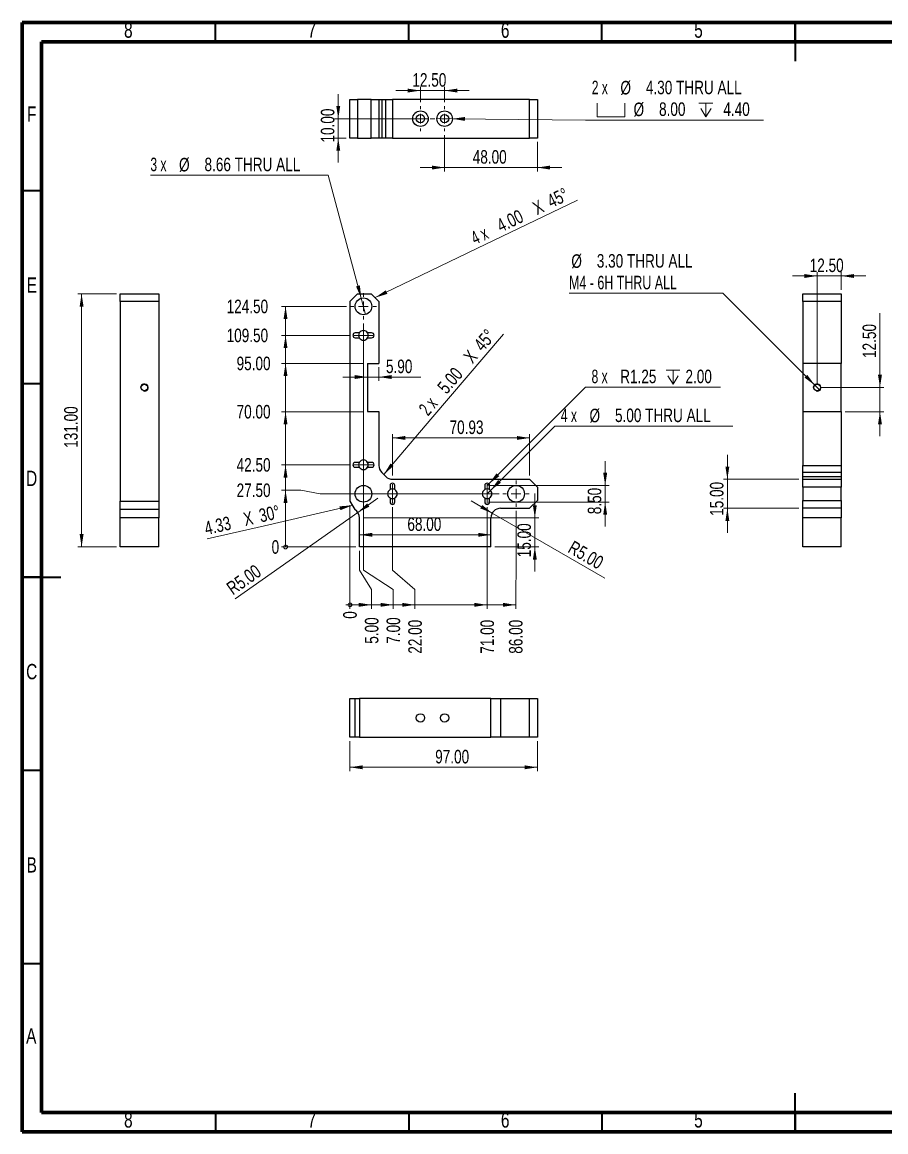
# Model space of a CAD drawing. Header units: millimetres. Extents: x 30 to 830, y 10 to 584.
# Drawn here: x 30 to 477, y 10 to 584 of the extents above; entities that cross this region are included whole.
import ezdxf

# ---------------------------------------------------------------- set-up
doc = ezdxf.new("R2010")
doc.units = ezdxf.units.MM
doc.header["$LTSCALE"] = 2
doc.styles.add('SLDTEXTSTYLE2', font='TXT', dxfattribs={"width": 0.75})
doc.styles.add('SLDTEXTSTYLE3', font='TXT', dxfattribs={"width": 0.666667})
doc.styles.add('SLDTEXTSTYLE4', font='TXT', dxfattribs={"width": 0.6875})
doc.dimstyles.new('SLDDIMSTYLE0', dxfattribs={"dimtxt": 7, "dimasz": 0.677333, "dimexe": 0, "dimexo": 0.0625, "dimgap": 1.75, "dimtad": 0, "dimtih": 1, "dimtoh": 1, "dimdec": 0, "dimrnd": 1e-09, "dimdsep": 46, "dimtxsty": 'SLDTEXTSTYLE2', "dimblk1": 'ORIGIN', "dimblk2": 'ORIGIN', "dimsah": 1, "dimcen": 0.09, "dimadec": 0, "dimazin": 2, "dimtfac": 1, "dimtdec": 0, "dimtofl": 0, "dimtmove": 0, "dimatfit": 3, "dimldrblk": 'ORIGIN', "dimfxl": 0, "dimfrac": 2, "dimtolj": 1, "dimtzin": 12, "dimarcsym": 0})
doc.dimstyles.new('SLDDIMSTYLE1', dxfattribs={"dimtxt": 7, "dimasz": 6.604, "dimexe": 0, "dimexo": 0.0625, "dimgap": 1.75, "dimtad": 0, "dimtih": 1, "dimtoh": 1, "dimrnd": 1e-09, "dimzin": 4, "dimdsep": 46, "dimtxsty": 'SLDTEXTSTYLE2', "dimsah": 1, "dimcen": 0.09, "dimadec": 0, "dimazin": 1, "dimtfac": 1, "dimtofl": 0, "dimtmove": 0, "dimatfit": 3, "dimfxl": 0, "dimfrac": 2, "dimtolj": 1, "dimtzin": 12, "dimarcsym": 0})
doc.dimstyles.new('SLDDIMSTYLE2', dxfattribs={"dimtxt": 7, "dimasz": 6.604, "dimexe": 0, "dimexo": 0.0625, "dimgap": 1.75, "dimtad": 0, "dimtih": 1, "dimtoh": 1, "dimrnd": 1e-09, "dimzin": 12, "dimdsep": 46, "dimtxsty": 'SLDTEXTSTYLE2', "dimblk1": 'NONE', "dimsah": 1, "dimcen": 0, "dimadec": 0, "dimazin": 3, "dimtfac": 1, "dimtmove": 0, "dimatfit": 3, "dimldrblk": 'NONE', "dimfxl": 0, "dimfrac": 2, "dimtolj": 1, "dimtzin": 12, "dimarcsym": 0})
doc.dimstyles.new('SLDDIMSTYLE3', dxfattribs={"dimtxt": 7, "dimasz": 6.604, "dimexe": 0, "dimexo": 0.0625, "dimgap": 1.75, "dimtad": 0, "dimtih": 1, "dimtoh": 1, "dimrnd": 1e-09, "dimzin": 4, "dimdsep": 46, "dimtxsty": 'SLDTEXTSTYLE2', "dimsah": 1, "dimcen": 0, "dimadec": 0, "dimazin": 1, "dimtfac": 1, "dimtofl": 0, "dimtmove": 0, "dimatfit": 3, "dimfxl": 0, "dimfrac": 2, "dimtolj": 1, "dimtzin": 12, "dimarcsym": 0})
doc.dimstyles.new('SLDDIMSTYLE4', dxfattribs={"dimtxt": 7, "dimasz": 6.604, "dimexe": 0, "dimexo": 0.0625, "dimgap": 1.75, "dimtad": 0, "dimtih": 1, "dimtoh": 1, "dimrnd": 1e-09, "dimzin": 12, "dimdsep": 46, "dimtxsty": 'SLDTEXTSTYLE2', "dimsah": 1, "dimcen": 0, "dimadec": 0, "dimazin": 3, "dimtfac": 1, "dimtofl": 0, "dimtmove": 0, "dimatfit": 3, "dimfxl": 0, "dimfrac": 2, "dimtolj": 1, "dimtzin": 12, "dimarcsym": 0})
doc.dimstyles.new('SLDDIMSTYLE5', dxfattribs={"dimtxt": 7, "dimasz": 6.604, "dimexe": 0, "dimexo": 0.0625, "dimgap": 1.75, "dimtad": 1, "dimrnd": 1e-09, "dimzin": 4, "dimdsep": 46, "dimtxsty": 'SLDTEXTSTYLE2', "dimsah": 1, "dimcen": 0.09, "dimadec": 0, "dimazin": 1, "dimtfac": 1, "dimtmove": 0, "dimatfit": 0, "dimfxl": 0, "dimfrac": 2, "dimtolj": 1, "dimtzin": 12, "dimarcsym": 0})
doc.dimstyles.new('SLDDIMSTYLE6', dxfattribs={"dimtxt": 7, "dimasz": 6.604, "dimexe": 0, "dimexo": 0.0625, "dimgap": 1.75, "dimtad": 1, "dimrnd": 1e-09, "dimzin": 12, "dimdsep": 46, "dimtxsty": 'SLDTEXTSTYLE2', "dimsah": 1, "dimcen": 0.09, "dimadec": 0, "dimazin": 3, "dimtfac": 1, "dimtofl": 0, "dimtmove": 0, "dimatfit": 3, "dimfxl": 0, "dimfrac": 2, "dimtolj": 1, "dimtzin": 12, "dimarcsym": 0})
doc.dimstyles.new('SLDDIMSTYLE7', dxfattribs={"dimtxt": 7, "dimasz": 6.604, "dimexe": 0, "dimexo": 0.0625, "dimgap": 1.75, "dimtad": 1, "dimrnd": 1e-09, "dimzin": 4, "dimdsep": 46, "dimtxsty": 'SLDTEXTSTYLE2', "dimsah": 1, "dimcen": 0.09, "dimadec": 0, "dimazin": 1, "dimtfac": 1, "dimtofl": 0, "dimtmove": 0, "dimatfit": 3, "dimfxl": 0, "dimfrac": 2, "dimtolj": 1, "dimtzin": 12, "dimarcsym": 0})
doc.dimstyles.new('SLDDIMSTYLE8', dxfattribs={"dimtxt": 7, "dimasz": 6.604, "dimexe": 0, "dimexo": 0.0625, "dimgap": 1.75, "dimtad": 1, "dimrnd": 1e-09, "dimzin": 4, "dimdsep": 46, "dimtxsty": 'SLDTEXTSTYLE2', "dimsah": 1, "dimcen": 0, "dimadec": 0, "dimazin": 1, "dimtfac": 1, "dimtofl": 0, "dimtmove": 1, "dimatfit": 3, "dimfxl": 0, "dimfrac": 2, "dimtolj": 1, "dimtzin": 12, "dimarcsym": 0})
doc.dimstyles.new('SLDDIMSTYLE9', dxfattribs={"dimtxt": 7, "dimasz": 6.604, "dimexe": 0, "dimexo": 0.0625, "dimgap": 1.75, "dimtad": 0, "dimtih": 1, "dimtoh": 1, "dimrnd": 1e-09, "dimzin": 4, "dimdsep": 46, "dimtxsty": 'SLDTEXTSTYLE2', "dimblk1": 'NONE', "dimsah": 1, "dimcen": 0, "dimadec": 0, "dimazin": 1, "dimtfac": 1, "dimtmove": 0, "dimatfit": 3, "dimldrblk": 'NONE', "dimfxl": 0, "dimfrac": 2, "dimtolj": 1, "dimtzin": 12, "dimarcsym": 0})

# ---------------------------------------------------------------- blocks, each defined once
blk = doc.blocks.new('_Origin')
at = {"color": 0, "linetype": 'ByBlock', "lineweight": -2}
blk.add_line((0, 0), (-1, 0), dxfattribs=at)
blk.add_circle((0, 0), 0.5, dxfattribs=at)
blk = doc.blocks.new('_D')
at = {"color": 7, "linetype": 'Continuous', "lineweight": 0}
blk.add_line((202.57, 312.68), (164.23, 312.68), dxfattribs=at)
at = {"color": 7, "linetype": 'Continuous', "lineweight": 18, "xscale": 2.032, "yscale": 2.032}
blk.add_blockref('_Origin', (166.26, 312.68), dxfattribs=at)
at = {"color": 7, "linetype": 'Continuous', "lineweight": 18, "insert": (159.06, 316.15), "char_height": 7, "attachment_point": 1, "style": 'SLDTEXTSTYLE2'}
blk.add_mtext('0', dxfattribs=at)
blk = doc.blocks.new('_D_1')
at = {"color": 7, "linetype": 'Continuous', "lineweight": 0}
for p, q in [((174.23, 342.04), (164.23, 342.04)), ((166.26, 312.68), (166.26, 342.04)), ((174.23, 342.04), (184.23, 340.18)), ((184.23, 340.18), (276.74, 340.18))]:
    blk.add_line(p, q, dxfattribs=at)
at = {"color": 7, "linetype": 'Continuous', "lineweight": 18}
blk.add_solid([(166.26, 342.04), (165.24, 335.44), (167.28, 335.44)], dxfattribs=at)
at = {"color": 7, "linetype": 'Continuous', "lineweight": 18, "insert": (140.95, 345.51), "char_height": 7, "attachment_point": 1, "style": 'SLDTEXTSTYLE2'}
blk.add_mtext('27.50', dxfattribs=at)
blk = doc.blocks.new('_D_2')
at = {"color": 7, "linetype": 'Continuous', "lineweight": 0}
for p, q in [((199.57, 355.18), (164.23, 355.18)), ((166.26, 342.04), (166.26, 355.18))]:
    blk.add_line(p, q, dxfattribs=at)
at = {"color": 7, "linetype": 'Continuous', "lineweight": 18}
blk.add_solid([(166.26, 355.18), (165.24, 348.58), (167.28, 348.58)], dxfattribs=at)
at = {"color": 7, "linetype": 'Continuous', "lineweight": 18, "insert": (140.95, 358.65), "char_height": 7, "attachment_point": 1, "style": 'SLDTEXTSTYLE2'}
blk.add_mtext('42.50', dxfattribs=at)
blk = doc.blocks.new('_D_3')
at = {"color": 7, "linetype": 'Continuous', "lineweight": 0}
for p, q in [((206.67, 382.68), (164.23, 382.68)), ((166.26, 355.18), (166.26, 382.68))]:
    blk.add_line(p, q, dxfattribs=at)
at = {"color": 7, "linetype": 'Continuous', "lineweight": 18}
blk.add_solid([(166.26, 382.68), (165.24, 376.08), (167.28, 376.08)], dxfattribs=at)
at = {"color": 7, "linetype": 'Continuous', "lineweight": 18, "insert": (140.95, 386.15), "char_height": 7, "attachment_point": 1, "style": 'SLDTEXTSTYLE2'}
blk.add_mtext('70.00', dxfattribs=at)
blk = doc.blocks.new('_D_4')
at = {"color": 7, "linetype": 'Continuous', "lineweight": 0}
for p, q in [((206.67, 407.68), (164.23, 407.68)), ((166.26, 382.68), (166.26, 407.68))]:
    blk.add_line(p, q, dxfattribs=at)
at = {"color": 7, "linetype": 'Continuous', "lineweight": 18}
blk.add_solid([(166.26, 407.68), (165.24, 401.08), (167.28, 401.08)], dxfattribs=at)
at = {"color": 7, "linetype": 'Continuous', "lineweight": 18, "insert": (140.95, 411.15), "char_height": 7, "attachment_point": 1, "style": 'SLDTEXTSTYLE2'}
blk.add_mtext('95.00', dxfattribs=at)
blk = doc.blocks.new('_D_5')
at = {"color": 7, "linetype": 'Continuous', "lineweight": 0}
for p, q in [((199.57, 422.18), (164.23, 422.18)), ((166.26, 407.68), (166.26, 422.18))]:
    blk.add_line(p, q, dxfattribs=at)
at = {"color": 7, "linetype": 'Continuous', "lineweight": 18}
blk.add_solid([(166.26, 422.18), (165.24, 415.58), (167.28, 415.58)], dxfattribs=at)
at = {"color": 7, "linetype": 'Continuous', "lineweight": 18, "insert": (135.78, 425.65), "char_height": 7, "attachment_point": 1, "style": 'SLDTEXTSTYLE2'}
blk.add_mtext('109.50', dxfattribs=at)
blk = doc.blocks.new('_D_6')
at = {"color": 7, "linetype": 'Continuous', "lineweight": 0}
for p, q in [((197.74, 437.18), (164.23, 437.18)), ((166.26, 422.18), (166.26, 437.18))]:
    blk.add_line(p, q, dxfattribs=at)
at = {"color": 7, "linetype": 'Continuous', "lineweight": 18}
blk.add_solid([(166.26, 437.18), (165.24, 430.58), (167.28, 430.58)], dxfattribs=at)
at = {"color": 7, "linetype": 'Continuous', "lineweight": 18, "insert": (135.78, 440.65), "char_height": 7, "attachment_point": 1, "style": 'SLDTEXTSTYLE2'}
blk.add_mtext('124.50', dxfattribs=at)
blk = doc.blocks.new('_D_7')
at = {"color": 7, "linetype": 'Continuous', "lineweight": 0}
for p, q in [((199.57, 300.68), (199.57, 334.34)), ((199.57, 290.68), (199.57, 300.68)), ((199.57, 290.68), (199.57, 280.68))]:
    blk.add_line(p, q, dxfattribs=at)
at = {"color": 7, "linetype": 'Continuous', "lineweight": 18, "xscale": 2.032, "yscale": 2.032}
blk.add_blockref('_Origin', (199.57, 282.71), dxfattribs=at)
at = {"color": 7, "linetype": 'Continuous', "lineweight": 18, "insert": (196.11, 275.51), "char_height": 7, "attachment_point": 1, "rotation": 90, "style": 'SLDTEXTSTYLE2'}
blk.add_mtext('0', dxfattribs=at)
blk = doc.blocks.new('_D_8')
at = {"color": 7, "linetype": 'Continuous', "lineweight": 0}
for p, q in [((204.57, 300.68), (204.57, 310.68)), ((210.8, 290.68), (204.57, 300.68)), ((210.8, 290.68), (210.8, 280.68)), ((199.57, 282.71), (210.8, 282.71))]:
    blk.add_line(p, q, dxfattribs=at)
at = {"color": 7, "linetype": 'Continuous', "lineweight": 18}
blk.add_solid([(210.8, 282.71), (204.19, 283.73), (204.19, 281.7)], dxfattribs=at)
at = {"color": 7, "linetype": 'Continuous', "lineweight": 18, "insert": (207.33, 262.58), "char_height": 7, "attachment_point": 1, "rotation": 90, "style": 'SLDTEXTSTYLE2'}
blk.add_mtext('5.00', dxfattribs=at)
blk = doc.blocks.new('_D_9')
at = {"color": 7, "linetype": 'Continuous', "lineweight": 0}
for p, q in [((206.57, 300.68), (206.57, 428.35)), ((222.02, 290.68), (206.57, 300.68)), ((222.02, 290.68), (222.02, 280.68)), ((210.8, 282.71), (222.02, 282.71))]:
    blk.add_line(p, q, dxfattribs=at)
at = {"color": 7, "linetype": 'Continuous', "lineweight": 18}
blk.add_solid([(222.02, 282.71), (215.42, 283.73), (215.42, 281.7)], dxfattribs=at)
at = {"color": 7, "linetype": 'Continuous', "lineweight": 18, "insert": (218.55, 262.58), "char_height": 7, "attachment_point": 1, "rotation": 90, "style": 'SLDTEXTSTYLE2'}
blk.add_mtext('7.00', dxfattribs=at)
blk = doc.blocks.new('_D_10')
at = {"color": 7, "linetype": 'Continuous', "lineweight": 0}
for p, q in [((221.57, 300.68), (221.57, 333.18)), ((233.24, 290.68), (221.57, 300.68)), ((233.24, 290.68), (233.24, 280.68)), ((222.02, 282.71), (233.24, 282.71))]:
    blk.add_line(p, q, dxfattribs=at)
at = {"color": 7, "linetype": 'Continuous', "lineweight": 18}
blk.add_solid([(233.24, 282.71), (226.64, 283.73), (226.64, 281.7)], dxfattribs=at)
at = {"color": 7, "linetype": 'Continuous', "lineweight": 18, "insert": (229.78, 257.41), "char_height": 7, "attachment_point": 1, "rotation": 90, "style": 'SLDTEXTSTYLE2'}
blk.add_mtext('22.00', dxfattribs=at)
blk = doc.blocks.new('_D_11')
at = {"color": 7, "linetype": 'Continuous', "lineweight": 0}
for p, q in [((270.57, 333.18), (270.57, 280.68)), ((233.24, 282.71), (270.57, 282.71))]:
    blk.add_line(p, q, dxfattribs=at)
at = {"color": 7, "linetype": 'Continuous', "lineweight": 18}
blk.add_solid([(270.57, 282.71), (263.97, 283.73), (263.97, 281.7)], dxfattribs=at)
at = {"color": 7, "linetype": 'Continuous', "lineweight": 18, "insert": (267.11, 257.41), "char_height": 7, "attachment_point": 1, "rotation": 90, "style": 'SLDTEXTSTYLE2'}
blk.add_mtext('71.00', dxfattribs=at)
blk = doc.blocks.new('_D_12')
at = {"color": 7, "linetype": 'Continuous', "lineweight": 0}
for p, q in [((285.57, 300.68), (285.57, 331.35)), ((285.35, 290.68), (285.57, 300.68)), ((285.35, 290.68), (285.35, 280.68)), ((270.57, 282.71), (285.35, 282.71))]:
    blk.add_line(p, q, dxfattribs=at)
at = {"color": 7, "linetype": 'Continuous', "lineweight": 18}
blk.add_solid([(285.35, 282.71), (278.75, 283.73), (278.75, 281.7)], dxfattribs=at)
at = {"color": 7, "linetype": 'Continuous', "lineweight": 18, "insert": (281.88, 257.41), "char_height": 7, "attachment_point": 1, "rotation": 90, "style": 'SLDTEXTSTYLE2'}
blk.add_mtext('86.00', dxfattribs=at)
blk = doc.blocks.new('_D_13')
at = {"color": 7, "linetype": 'Continuous', "lineweight": 0}
for p, q in [((188.4, 505), (96.33, 505)), ((205.45, 441.36), (188.4, 505)), ((207.69, 433), (205.45, 441.36))]:
    blk.add_line(p, q, dxfattribs=at)
at = {"color": 7, "linetype": 'Continuous', "lineweight": 18}
blk.add_solid([(205.45, 441.36), (204.73, 448.01), (202.76, 447.48)], dxfattribs=at)
at = {"color": 7, "linetype": 'Continuous', "lineweight": 18, "char_height": 7, "attachment_point": 1}
for s, insert, style in [('3 x', (96.33, 514.13), 'SLDTEXTSTYLE3'), ('%%c', (111.16, 514.02), 'SLDTEXTSTYLE2'), ('8.66 THRU ALL', (124.34, 514.13), 'SLDTEXTSTYLE2')]:
    blk.add_mtext(s, dxfattribs=dict(at, insert=insert, style=style))
blk = doc.blocks.new('_None')
blk = doc.blocks.new('_D_14')
at = {"color": 7, "linetype": 'Continuous', "lineweight": 0}
for p, q in [((272.34, 341.95), (305.55, 375.16)), ((305.55, 375.16), (397.63, 375.16)), ((270.57, 340.18), (272.34, 341.95))]:
    blk.add_line(p, q, dxfattribs=at)
at = {"color": 7, "linetype": 'Continuous', "lineweight": 18}
blk.add_solid([(272.34, 341.95), (277.73, 345.9), (276.29, 347.34)], dxfattribs=at)
at = {"color": 7, "linetype": 'Continuous', "lineweight": 18, "char_height": 7, "attachment_point": 1}
for s, insert, style in [('4 x', (308.73, 384.29), 'SLDTEXTSTYLE3'), ('%%c', (323.56, 384.19), 'SLDTEXTSTYLE2'), ('5.00 THRU ALL', (336.74, 384.29), 'SLDTEXTSTYLE2')]:
    blk.add_mtext(s, dxfattribs=dict(at, insert=insert, style=style))
blk = doc.blocks.new('SW_SYMBOL_HOLE_DEPTH')
at = {"color": 0, "linetype": 'Continuous', "lineweight": 18}
for p, q in [((0, 1750), (1600, 1750)), ((800, 1750), (800, 150)), ((200, 1110), (800, 150)), ((1400, 1110), (800, 150))]:
    blk.add_line(p, q, dxfattribs=at)
blk = doc.blocks.new('_D_15')
at = {"color": 7, "linetype": 'Continuous', "lineweight": 0}
for p, q in [((271.46, 345.32), (321.44, 395.29)), ((321.44, 395.29), (391.31, 395.29)), ((270.57, 344.43), (271.46, 345.32))]:
    blk.add_line(p, q, dxfattribs=at)
at = {"color": 7, "linetype": 'Continuous', "lineweight": 18}
blk.add_solid([(271.46, 345.32), (276.85, 349.27), (275.41, 350.7)], dxfattribs=at)
at = {"color": 7, "linetype": 'Continuous', "lineweight": 18, "xscale": 0.004470703125, "yscale": 0.004470703125, "zscale": 0.004470703125}
blk.add_blockref('SW_SYMBOL_HOLE_DEPTH', (363.21, 396.26), dxfattribs=at)
at = {"color": 7, "linetype": 'Continuous', "lineweight": 18, "char_height": 7, "attachment_point": 1}
for s, insert, style in [('8 x', (324.61, 404.42), 'SLDTEXTSTYLE3'), ('R1.25', (339.44, 404.42), 'SLDTEXTSTYLE2'), ('2.00', (373.21, 404.42), 'SLDTEXTSTYLE2')]:
    blk.add_mtext(s, dxfattribs=dict(at, insert=insert, style=style))
blk = doc.blocks.new('_D_16')
at = {"color": 7, "linetype": 'Continuous', "lineweight": 0}
for p, q in [((331.66, 344.43), (331.66, 357.13)), ((271.32, 344.43), (333.66, 344.43)), ((331.66, 344.43), (331.66, 335.93)), ((271.32, 335.93), (333.66, 335.93)), ((331.66, 335.93), (331.66, 323.23))]:
    blk.add_line(p, q, dxfattribs=at)
at = {"color": 7, "linetype": 'Continuous', "lineweight": 18}
for points in [[(331.66, 344.43), (332.68, 351.04), (330.65, 351.04)], [(331.66, 335.93), (330.65, 329.33), (332.68, 329.33)]]:
    blk.add_solid(points, dxfattribs=at)
at = {"color": 7, "linetype": 'Continuous', "lineweight": 18, "insert": (322.64, 329.61), "char_height": 7, "attachment_point": 1, "rotation": 90, "style": 'SLDTEXTSTYLE2'}
blk.add_mtext('8.50', dxfattribs=at)
blk = doc.blocks.new('SW_CHAMFER_DIMENSION_0')
at = {"color": 0, "linetype": 'Continuous', "lineweight": 0}
for p, q in [((0, 0), (52.12, 25.13)), ((-52.68, -25.39), (0, 0))]:
    blk.add_line(p, q, dxfattribs=at)
at = {"color": 0, "linetype": 'Continuous', "lineweight": 18}
blk.add_solid([(-52.68, -25.39), (-46.29, -23.44), (-47.18, -21.61)], dxfattribs=at)
at = {"color": 0, "linetype": 'Continuous', "lineweight": 18, "char_height": 7, "attachment_point": 1, "rotation": 25.74279}
for s, insert, style in [('45°', (35.52, 27.15), 'SLDTEXTSTYLE2'), ('X', (28.11, 23.57), 'SLDTEXTSTYLE2'), ('4.00', (9.44, 14.57), 'SLDTEXTSTYLE2'), ('4 x', (-3.92, 8.13), 'SLDTEXTSTYLE3')]:
    blk.add_mtext(s, dxfattribs=dict(at, insert=insert, style=style))
blk = doc.blocks.new('SW_CHAMFER_DIMENSION_1')
at = {"color": 0, "linetype": 'Continuous', "lineweight": 0}
for p, q in [((0, 0), (37.58, 44)), ((-24.45, -28.6), (0, 0))]:
    blk.add_line(p, q, dxfattribs=at)
at = {"color": 0, "linetype": 'Continuous', "lineweight": 18}
blk.add_solid([(-24.45, -28.6), (-19.39, -24.24), (-20.93, -22.92)], dxfattribs=at)
at = {"color": 0, "linetype": 'Continuous', "lineweight": 18, "char_height": 7, "attachment_point": 1, "rotation": 49.50189}
for s, insert, style in [('45°', (21.58, 39.16), 'SLDTEXTSTYLE2'), ('X', (16.23, 32.9), 'SLDTEXTSTYLE2'), ('5.00', (2.77, 17.13), 'SLDTEXTSTYLE2'), ('2 x', (-6.86, 5.86), 'SLDTEXTSTYLE3')]:
    blk.add_mtext(s, dxfattribs=dict(at, insert=insert, style=style))
blk = doc.blocks.new('_D_17')
at = {"color": 7, "linetype": 'Continuous', "lineweight": 0}
for p, q in [((214.57, 405.68), (214.57, 398.61)), ((208.67, 400.61), (195.97, 400.61)), ((208.67, 400.61), (214.57, 400.61)), ((214.57, 400.61), (236.33, 400.61))]:
    blk.add_line(p, q, dxfattribs=at)
at = {"color": 7, "linetype": 'Continuous', "lineweight": 18}
for points in [[(208.67, 400.61), (202.07, 401.63), (202.07, 399.59)], [(214.57, 400.61), (221.18, 399.59), (221.18, 401.63)]]:
    blk.add_solid(points, dxfattribs=at)
at = {"color": 7, "linetype": 'Continuous', "lineweight": 18, "insert": (218.23, 409.63), "char_height": 7, "attachment_point": 1, "style": 'SLDTEXTSTYLE2'}
blk.add_mtext('5.90', dxfattribs=at)
blk = doc.blocks.new('_D_18')
at = {"color": 7, "linetype": 'Continuous', "lineweight": 0}
for p, q in [((221.64, 349.68), (221.64, 371.08)), ((221.64, 369.08), (292.57, 369.08)), ((292.57, 349.68), (292.57, 371.08))]:
    blk.add_line(p, q, dxfattribs=at)
at = {"color": 7, "linetype": 'Continuous', "lineweight": 18}
for points in [[(221.64, 369.08), (228.25, 368.07), (228.25, 370.1)], [(292.57, 369.08), (285.97, 370.1), (285.97, 368.07)]]:
    blk.add_solid(points, dxfattribs=at)
at = {"color": 7, "linetype": 'Continuous', "lineweight": 18, "insert": (251.13, 378.11), "char_height": 7, "attachment_point": 1, "style": 'SLDTEXTSTYLE2'}
blk.add_mtext('70.93', dxfattribs=at)
blk = doc.blocks.new('_D_19')
at = {"color": 7, "linetype": 'Continuous', "lineweight": 0}
blk.add_line((272.57, 318.96), (204.57, 318.96), dxfattribs=at)
at = {"color": 7, "linetype": 'Continuous', "lineweight": 18}
for points in [[(204.57, 318.96), (211.18, 317.95), (211.18, 319.98)], [(272.57, 318.96), (265.97, 319.98), (265.97, 317.95)]]:
    blk.add_solid(points, dxfattribs=at)
at = {"color": 7, "linetype": 'Continuous', "lineweight": 18, "insert": (229.31, 327.98), "char_height": 7, "attachment_point": 1, "style": 'SLDTEXTSTYLE2'}
blk.add_mtext('68.00', dxfattribs=at)
blk = doc.blocks.new('_D_20')
at = {"color": 7, "linetype": 'Continuous', "lineweight": 0}
for q in [(262.25, 336.54), (331.42, 296.56)]:
    blk.add_line((273.24, 330.18), q, dxfattribs=at)
at = {"color": 7, "linetype": 'Continuous', "lineweight": 18}
blk.add_solid([(273.24, 330.18), (268.03, 334.37), (267.02, 332.61)], dxfattribs=at)
at = {"color": 7, "linetype": 'Continuous', "lineweight": 18, "insert": (315.34, 316.26), "char_height": 7, "attachment_point": 1, "rotation": 330, "style": 'SLDTEXTSTYLE2'}
blk.add_mtext('R5.00', dxfattribs=at)
blk = doc.blocks.new('_D_21')
at = {"color": 7, "linetype": 'Continuous', "lineweight": 0}
for q in [(214.04, 337.88), (140.19, 285.84)]:
    blk.add_line((203.66, 330.56), q, dxfattribs=at)
at = {"color": 7, "linetype": 'Continuous', "lineweight": 18}
blk.add_solid([(203.66, 330.56), (209.65, 333.53), (208.48, 335.19)], dxfattribs=at)
at = {"color": 7, "linetype": 'Continuous', "lineweight": 18, "insert": (135, 293.22), "char_height": 7, "attachment_point": 1, "rotation": 35.14867, "style": 'SLDTEXTSTYLE2'}
blk.add_mtext('R5.00', dxfattribs=at)
blk = doc.blocks.new('SW_CHAMFER_DIMENSION_2')
at = {"color": 0, "linetype": 'Continuous', "lineweight": 0}
for p, q in [((75.09, 17.37), (29.56, 6.83)), ((29.56, 6.83), (0, 0))]:
    blk.add_line(p, q, dxfattribs=at)
at = {"color": 0, "linetype": 'Continuous', "lineweight": 18}
blk.add_solid([(75.09, 17.37), (68.42, 16.87), (68.88, 14.89)], dxfattribs=at)
at = {"color": 0, "linetype": 'Continuous', "lineweight": 18, "char_height": 7, "attachment_point": 1, "rotation": 13.00301, "style": 'SLDTEXTSTYLE2'}
for s, insert in [('30°', (26.19, 15.31)), ('4.33', (-2.03, 8.79)), ('X', (18.17, 13.46))]:
    blk.add_mtext(s, dxfattribs=dict(at, insert=insert))
blk = doc.blocks.new('_D_22')
at = {"color": 7, "linetype": 'Continuous', "lineweight": 0}
for p, q in [((295.26, 327.68), (295.26, 340.38)), ((206.57, 327.68), (297.26, 327.68)), ((295.26, 312.68), (295.26, 327.68)), ((274.57, 312.68), (297.26, 312.68)), ((295.26, 312.68), (295.26, 299.98))]:
    blk.add_line(p, q, dxfattribs=at)
at = {"color": 7, "linetype": 'Continuous', "lineweight": 18}
for points in [[(295.26, 327.68), (296.27, 334.29), (294.24, 334.29)], [(295.26, 312.68), (294.24, 306.08), (296.27, 306.08)]]:
    blk.add_solid(points, dxfattribs=at)
at = {"color": 7, "linetype": 'Continuous', "lineweight": 18, "insert": (286.23, 307.32), "char_height": 7, "attachment_point": 1, "rotation": 90, "style": 'SLDTEXTSTYLE2'}
blk.add_mtext('15.00', dxfattribs=at)
blk = doc.blocks.new('SW_CENTERMARKSYMBOL_0')
at = {"color": 0, "linetype": 'Continuous', "lineweight": 18}
for p, q in [((0, 5), (0, 6.83)), ((-5, 0), (-6.83, 0)), ((0, 0), (-2.5, 0)), ((0, 0), (0, 2.5)), ((0, 0), (0, -2.5)), ((0, 0), (2.5, 0)), ((5, 0), (6.83, 0)), ((0, -5), (0, -6.83))]:
    blk.add_line(p, q, dxfattribs=at)
blk = doc.blocks.new('SW_CENTERMARKSYMBOL_1')
at = {"color": 0, "linetype": 'Continuous', "lineweight": 18}
for p, q in [((-2.5, 0), (-5, 0)), ((0, 0), (-2.5, 0)), ((0, 2.5), (0, 5)), ((0, 0), (0, 2.5)), ((0, 0), (0, -2.5)), ((0, 0), (2.5, 0)), ((2.5, 0), (5, 0)), ((0, -2.5), (0, -5))]:
    blk.add_line(p, q, dxfattribs=at)
blk = doc.blocks.new('SW_CENTERMARKSYMBOL_2')
at = {"color": 0, "linetype": 'Continuous', "lineweight": 18}
for p, q in [((-2.5, 0), (-5, 0)), ((0, 0), (-2.5, 0)), ((0, 2.5), (0, 5)), ((0, 0), (0, 2.5)), ((0, 0), (0, -2.5)), ((0, 0), (2.5, 0)), ((2.5, 0), (5, 0)), ((0, -2.5), (0, -5))]:
    blk.add_line(p, q, dxfattribs=at)
blk = doc.blocks.new('SW_CENTERMARKSYMBOL_3')
at = {"color": 0, "linetype": 'Continuous', "lineweight": 18}
for p, q in [((0, 5), (0, 6.83)), ((-5, 0), (-6.83, 0)), ((0, 0), (-2.5, 0)), ((0, 0), (0, 2.5)), ((0, 0), (0, -2.5)), ((0, 0), (2.5, 0)), ((5, 0), (6.83, 0)), ((0, -5), (0, -6.83))]:
    blk.add_line(p, q, dxfattribs=at)
blk = doc.blocks.new('SW_CENTERMARKSYMBOL_4')
at = {"color": 0, "linetype": 'Continuous', "lineweight": 18}
for p, q in [((-2.5, 0), (-5, 0)), ((0, 0), (-2.5, 0)), ((0, 2.5), (0, 5)), ((0, 0), (0, 2.5)), ((0, 0), (0, -2.5)), ((0, 0), (2.5, 0)), ((2.5, 0), (5, 0)), ((0, -2.5), (0, -5))]:
    blk.add_line(p, q, dxfattribs=at)
blk = doc.blocks.new('SW_CENTERMARKSYMBOL_5')
at = {"color": 0, "linetype": 'Continuous', "lineweight": 18}
for p, q in [((-2.5, 0), (-5, 0)), ((0, 0), (-2.5, 0)), ((0, 2.5), (0, 5)), ((0, 0), (0, 2.5)), ((0, 0), (0, -2.5)), ((0, 0), (2.5, 0)), ((2.5, 0), (5, 0)), ((0, -2.5), (0, -5))]:
    blk.add_line(p, q, dxfattribs=at)
blk = doc.blocks.new('SW_CENTERMARKSYMBOL_6')
at = {"color": 0, "linetype": 'Continuous', "lineweight": 18}
for p, q in [((0, 5), (0, 6.83)), ((-5, 0), (-6.83, 0)), ((0, 0), (-2.5, 0)), ((0, 0), (0, 2.5)), ((0, 0), (0, -2.5)), ((0, 0), (2.5, 0)), ((5, 0), (6.83, 0)), ((0, -5), (0, -6.83))]:
    blk.add_line(p, q, dxfattribs=at)
blk = doc.blocks.new('_D_23')
at = {"color": 7, "linetype": 'Continuous', "lineweight": 0}
for p, q in [((78.73, 443.68), (58.73, 443.68)), ((60.73, 443.68), (60.73, 312.68)), ((78.73, 312.68), (58.73, 312.68))]:
    blk.add_line(p, q, dxfattribs=at)
at = {"color": 7, "linetype": 'Continuous', "lineweight": 18}
for points in [[(60.73, 443.68), (59.72, 437.08), (61.75, 437.08)], [(60.73, 312.68), (61.75, 319.29), (59.72, 319.29)]]:
    blk.add_solid(points, dxfattribs=at)
at = {"color": 7, "linetype": 'Continuous', "lineweight": 18, "insert": (51.71, 363.96), "char_height": 7, "attachment_point": 1, "rotation": 90, "style": 'SLDTEXTSTYLE2'}
blk.add_mtext('131.00', dxfattribs=at)
blk = doc.blocks.new('SW_SYMBOL_HOLE_SPOT')
at = {"color": 0, "linetype": 'Continuous', "lineweight": 18}
for p, q in [((0, 1750), (0, 150)), ((3200, 150), (3200, 1750)), ((0, 150), (3200, 150))]:
    blk.add_line(p, q, dxfattribs=at)
blk = doc.blocks.new('_D_24')
at = {"color": 7, "linetype": 'Continuous', "lineweight": 0}
for p, q in [((244.57, 534.33), (252.57, 534.25)), ((252.57, 534.25), (321.54, 533.61)), ((321.54, 533.61), (413.62, 533.61))]:
    blk.add_line(p, q, dxfattribs=at)
at = {"color": 7, "linetype": 'Continuous', "lineweight": 18}
blk.add_solid([(252.57, 534.25), (259.17, 533.17), (259.19, 535.2)], dxfattribs=at)
at = {"color": 7, "linetype": 'Continuous', "lineweight": 18, "xscale": 0.004470703125, "yscale": 0.004470703125, "zscale": 0.004470703125}
for name, p in [('SW_SYMBOL_HOLE_SPOT', (327.46, 534.58)), ('SW_SYMBOL_HOLE_DEPTH', (380.19, 534.58))]:
    blk.add_blockref(name, p, dxfattribs=at)
at = {"color": 7, "linetype": 'Continuous', "lineweight": 18, "char_height": 7, "attachment_point": 1}
for s, insert, style in [('2 x', (324.72, 553.96), 'SLDTEXTSTYLE3'), ('%%c', (339.55, 553.85), 'SLDTEXTSTYLE2'), ('4.30 THRU ALL', (352.73, 553.96), 'SLDTEXTSTYLE2'), ('%%c', (346.35, 542.63), 'SLDTEXTSTYLE2'), ('8.00', (359.54, 542.74), 'SLDTEXTSTYLE2'), ('4.40', (392.81, 542.74), 'SLDTEXTSTYLE2')]:
    blk.add_mtext(s, dxfattribs=dict(at, insert=insert, style=style))
blk = doc.blocks.new('_D_25')
at = {"color": 7, "linetype": 'Continuous', "lineweight": 0}
for p, q in [((193.55, 534.29), (193.55, 546.99)), ((240.07, 534.29), (191.55, 534.29)), ((193.55, 534.29), (193.55, 524.29)), ((197.57, 524.29), (191.55, 524.29)), ((193.55, 524.29), (193.55, 511.59))]:
    blk.add_line(p, q, dxfattribs=at)
at = {"color": 7, "linetype": 'Continuous', "lineweight": 18}
for points in [[(193.55, 534.29), (194.56, 540.89), (192.53, 540.89)], [(193.55, 524.29), (192.53, 517.68), (194.56, 517.68)]]:
    blk.add_solid(points, dxfattribs=at)
at = {"color": 7, "linetype": 'Continuous', "lineweight": 18, "insert": (184.52, 521.97), "char_height": 7, "attachment_point": 1, "rotation": 90, "style": 'SLDTEXTSTYLE2'}
blk.add_mtext('10.00', dxfattribs=at)
blk = doc.blocks.new('_D_26')
at = {"color": 7, "linetype": 'Continuous', "lineweight": 0}
for p, q in [((248.57, 525.79), (248.57, 507.01)), ((296.57, 522.29), (296.57, 507.01)), ((248.57, 509.01), (235.87, 509.01)), ((296.57, 509.01), (248.57, 509.01)), ((296.57, 509.01), (309.27, 509.01))]:
    blk.add_line(p, q, dxfattribs=at)
at = {"color": 7, "linetype": 'Continuous', "lineweight": 18}
for points in [[(248.57, 509.01), (241.97, 510.02), (241.97, 507.99)], [(296.57, 509.01), (303.18, 507.99), (303.18, 510.02)]]:
    blk.add_solid(points, dxfattribs=at)
at = {"color": 7, "linetype": 'Continuous', "lineweight": 18, "insert": (263.13, 518.03), "char_height": 7, "attachment_point": 1, "style": 'SLDTEXTSTYLE2'}
blk.add_mtext('48.00', dxfattribs=at)
blk = doc.blocks.new('_D_27')
at = {"color": 7, "linetype": 'Continuous', "lineweight": 0}
for p, q in [((236.07, 548.85), (223.37, 548.85)), ((236.07, 542.79), (236.07, 550.85)), ((236.07, 548.85), (248.57, 548.85)), ((248.57, 542.79), (248.57, 550.85)), ((248.57, 548.85), (261.27, 548.85))]:
    blk.add_line(p, q, dxfattribs=at)
at = {"color": 7, "linetype": 'Continuous', "lineweight": 18}
for points in [[(236.07, 548.85), (229.47, 549.86), (229.47, 547.83)], [(248.57, 548.85), (255.18, 547.83), (255.18, 549.86)]]:
    blk.add_solid(points, dxfattribs=at)
at = {"color": 7, "linetype": 'Continuous', "lineweight": 18, "insert": (231.9, 557.87), "char_height": 7, "attachment_point": 1, "style": 'SLDTEXTSTYLE2'}
blk.add_mtext('12.50', dxfattribs=at)
blk = doc.blocks.new('SW_CENTERMARKSYMBOL_7')
at = {"color": 0, "linetype": 'Continuous', "lineweight": 18}
for p, q in [((0, 5), (0, 6.5)), ((-5, 0), (-6.5, 0)), ((0, 0), (-2.5, 0)), ((0, 0), (0, 2.5)), ((0, 0), (0, -2.5)), ((0, 0), (2.5, 0)), ((5, 0), (6.5, 0)), ((0, -5), (0, -6.5))]:
    blk.add_line(p, q, dxfattribs=at)
blk = doc.blocks.new('SW_CENTERMARKSYMBOL_8')
at = {"color": 0, "linetype": 'Continuous', "lineweight": 18}
for p, q in [((0, 5), (0, 6.5)), ((-5, 0), (-6.5, 0)), ((0, 0), (-2.5, 0)), ((0, 0), (0, 2.5)), ((0, 0), (0, -2.5)), ((0, 0), (2.5, 0)), ((5, 0), (6.5, 0)), ((0, -5), (0, -6.5))]:
    blk.add_line(p, q, dxfattribs=at)
blk = doc.blocks.new('_D_28')
at = {"color": 7, "linetype": 'Continuous', "lineweight": 0}
for p, q in [((394.89, 347.68), (394.89, 360.38)), ((431.85, 347.68), (392.89, 347.68)), ((394.89, 347.68), (394.89, 332.68)), ((431.85, 332.68), (392.89, 332.68)), ((394.89, 332.68), (394.89, 319.98))]:
    blk.add_line(p, q, dxfattribs=at)
at = {"color": 7, "linetype": 'Continuous', "lineweight": 18}
for points in [[(394.89, 347.68), (395.9, 354.29), (393.87, 354.29)], [(394.89, 332.68), (393.87, 326.08), (395.9, 326.08)]]:
    blk.add_solid(points, dxfattribs=at)
at = {"color": 7, "linetype": 'Continuous', "lineweight": 18, "insert": (385.86, 328.78), "char_height": 7, "attachment_point": 1, "rotation": 90, "style": 'SLDTEXTSTYLE2'}
blk.add_mtext('15.00', dxfattribs=at)
blk = doc.blocks.new('_D_29')
at = {"color": 7, "linetype": 'Continuous', "lineweight": 0}
for p, q in [((392.56, 443.97), (312.99, 443.97)), ((440.18, 396.35), (392.56, 443.97)), ((442.52, 394.02), (440.18, 396.35))]:
    blk.add_line(p, q, dxfattribs=at)
at = {"color": 7, "linetype": 'Continuous', "lineweight": 18}
blk.add_solid([(440.18, 396.35), (436.23, 401.74), (434.8, 400.3)], dxfattribs=at)
at = {"color": 7, "linetype": 'Continuous', "lineweight": 18, "char_height": 7, "attachment_point": 1}
for s, insert, style in [('%%c', (314.15, 464.11), 'SLDTEXTSTYLE2'), ('3.30 THRU ALL', (327.33, 464.21), 'SLDTEXTSTYLE2'), ('M4 - 6H THRU ALL', (312.99, 453), 'SLDTEXTSTYLE4')]:
    blk.add_mtext(s, dxfattribs=dict(at, insert=insert, style=style))
blk = doc.blocks.new('_D_30')
at = {"color": 7, "linetype": 'Continuous', "lineweight": 0}
for p, q in [((441.35, 397.18), (441.35, 454.9)), ((453.85, 445.68), (453.85, 454.9)), ((441.35, 452.9), (428.65, 452.9)), ((441.35, 452.9), (453.85, 452.9)), ((453.85, 452.9), (466.55, 452.9))]:
    blk.add_line(p, q, dxfattribs=at)
at = {"color": 7, "linetype": 'Continuous', "lineweight": 18}
for points in [[(441.35, 452.9), (434.75, 453.91), (434.75, 451.88)], [(453.85, 452.9), (460.45, 451.88), (460.45, 453.91)]]:
    blk.add_solid(points, dxfattribs=at)
at = {"color": 7, "linetype": 'Continuous', "lineweight": 18, "insert": (437.5, 461.92), "char_height": 7, "attachment_point": 1, "style": 'SLDTEXTSTYLE2'}
blk.add_mtext('12.50', dxfattribs=at)
blk = doc.blocks.new('_D_31')
at = {"color": 7, "linetype": 'Continuous', "lineweight": 0}
for p, q in [((473.85, 395.18), (473.85, 433.74)), ((443.35, 395.18), (475.85, 395.18)), ((473.85, 395.18), (473.85, 382.68)), ((455.85, 382.68), (475.85, 382.68)), ((473.85, 382.68), (473.85, 369.98))]:
    blk.add_line(p, q, dxfattribs=at)
at = {"color": 7, "linetype": 'Continuous', "lineweight": 18}
for points in [[(473.85, 395.18), (474.87, 401.79), (472.83, 401.79)], [(473.85, 382.68), (472.83, 376.08), (474.87, 376.08)]]:
    blk.add_solid(points, dxfattribs=at)
at = {"color": 7, "linetype": 'Continuous', "lineweight": 18, "insert": (464.83, 410.47), "char_height": 7, "attachment_point": 1, "rotation": 90, "style": 'SLDTEXTSTYLE2'}
blk.add_mtext('12.50', dxfattribs=at)
blk = doc.blocks.new('_D_32')
at = {"color": 7, "linetype": 'Continuous', "lineweight": 0}
for p, q in [((199.57, 212.2), (199.57, 196.63)), ((296.57, 212.2), (296.57, 196.63)), ((199.57, 198.63), (296.57, 198.63))]:
    blk.add_line(p, q, dxfattribs=at)
at = {"color": 7, "linetype": 'Continuous', "lineweight": 18}
for points in [[(199.57, 198.63), (206.18, 197.62), (206.18, 199.65)], [(296.57, 198.63), (289.97, 199.65), (289.97, 197.62)]]:
    blk.add_solid(points, dxfattribs=at)
at = {"color": 7, "linetype": 'Continuous', "lineweight": 18, "insert": (243.71, 207.66), "char_height": 7, "attachment_point": 1, "style": 'SLDTEXTSTYLE2'}
blk.add_mtext('97.00', dxfattribs=at)

msp = doc.modelspace()

# ---------------------------------------------------------------- linework, layer by layer
at = {"color": 7, "linetype": 'Continuous', "lineweight": 70}
for p, q in [((30, 10), (30, 584)), ((30, 584), (830, 584)), ((40, 20), (40, 574)), ((40, 574), (820, 574)), ((820, 20), (40, 20)), ((830, 10), (30, 10))]:
    msp.add_line(p, q, dxfattribs=at)
at = {"color": 7, "linetype": 'Continuous', "lineweight": 35}
for p, q in [((130, 574), (130, 584)), ((230, 574), (230, 584)), ((330, 574), (330, 584)), ((430, 584.002), (430, 563.998)), ((430, 574), (430, 584)), ((40, 497), (30, 497)), ((40, 397), (30, 397)), ((29.998, 297), (50.002, 297)), ((40, 297), (30, 297)), ((40, 197), (30, 197)), ((40, 97), (30, 97)), ((430, 9.998), (430, 30.002)), ((130, 20), (130, 10)), ((230, 20), (230, 10)), ((330, 20), (330, 10)), ((430, 20), (430, 10))]:
    msp.add_line(p, q, dxfattribs=at)
at = {"color": 7, "linetype": 'Continuous', "lineweight": 25}
for p, q in [((199.574, 524.288), (199.574, 544.288)), ((199.574, 544.288), (203.574, 544.288)), ((203.574, 544.288), (203.574, 524.288)), ((210.574, 544.288), (203.574, 544.288)), ((210.574, 524.288), (210.574, 544.288)), ((210.574, 544.288), (214.574, 544.288)), ((214.574, 544.288), (214.574, 524.288)), ((214.574, 544.288), (216.038, 544.288)), ((216.038, 544.288), (216.038, 524.288)), ((216.038, 544.288), (218.109, 544.288)), ((218.109, 524.288), (218.109, 544.288)), ((218.109, 544.288), (221.645, 544.288)), ((221.645, 544.288), (221.645, 524.288)), ((292.574, 544.288), (221.645, 544.288)), ((292.574, 524.288), (292.574, 544.288)), ((292.574, 544.288), (296.574, 544.288)), ((296.574, 544.288), (296.574, 524.288)), ((203.574, 524.288), (199.574, 524.288)), ((203.574, 524.288), (210.574, 524.288)), ((214.574, 524.288), (210.574, 524.288)), ((216.038, 524.288), (214.574, 524.288)), ((218.109, 524.288), (216.038, 524.288)), ((221.645, 524.288), (218.109, 524.288)), ((221.645, 524.288), (292.574, 524.288)), ((296.574, 524.288), (292.574, 524.288)), ((80.735, 443.682), (100.735, 443.682)), ((80.735, 439.682), (80.735, 443.682)), ((100.735, 443.682), (100.735, 439.682)), ((203.574, 443.682), (199.574, 439.682)), ((203.574, 443.682), (210.574, 443.682)), ((214.574, 439.682), (210.574, 443.682)), ((433.851, 443.682), (453.851, 443.682)), ((433.851, 439.682), (433.851, 443.682)), ((453.851, 443.682), (453.851, 439.682)), ((100.735, 439.682), (80.735, 439.682)), ((80.735, 439.682), (80.735, 336.343)), ((100.735, 439.682), (100.735, 336.343)), ((199.574, 439.682), (199.574, 336.343)), ((214.574, 439.682), (214.574, 407.682)), ((453.851, 439.682), (433.851, 439.682)), ((433.851, 439.682), (433.851, 407.682)), ((453.851, 439.682), (453.851, 407.682)), ((204.409, 423.432), (202.324, 423.432)), ((202.324, 420.932), (204.409, 420.932)), ((210.824, 423.432), (208.739, 423.432)), ((208.739, 420.932), (210.824, 420.932)), ((208.674, 407.682), (214.574, 407.682)), ((208.674, 407.682), (208.674, 382.682)), ((453.851, 407.682), (433.851, 407.682)), ((433.851, 407.682), (433.851, 382.682)), ((453.851, 382.682), (453.851, 407.682)), ((208.674, 382.682), (214.574, 382.682)), ((214.574, 382.682), (214.574, 354.753)), ((433.851, 382.682), (453.851, 382.682)), ((433.851, 382.682), (433.851, 354.753)), ((453.851, 382.682), (453.851, 354.753)), ((204.409, 356.432), (202.324, 356.432)), ((210.824, 356.432), (208.739, 356.432)), ((202.324, 353.932), (204.409, 353.932)), ((208.739, 353.932), (210.824, 353.932)), ((218.109, 349.147), (216.038, 351.218)), ((433.851, 354.753), (453.851, 354.753)), ((433.851, 351.218), (433.851, 354.753)), ((453.851, 351.218), (433.851, 351.218)), ((433.851, 349.147), (433.851, 351.218)), ((453.851, 354.753), (453.851, 351.218)), ((453.851, 351.218), (453.851, 349.147)), ((221.645, 347.682), (292.574, 347.682)), ((296.574, 343.682), (292.574, 347.682)), ((433.851, 349.147), (453.851, 349.147)), ((433.851, 347.682), (433.851, 349.147)), ((433.851, 343.682), (433.851, 347.682)), ((433.851, 347.682), (453.851, 347.682)), ((453.851, 349.147), (453.851, 347.682)), ((453.851, 347.682), (453.851, 343.682)), ((220.324, 344.432), (220.324, 342.347)), ((222.824, 342.347), (222.824, 344.432)), ((269.324, 344.432), (269.324, 342.347)), ((271.824, 342.347), (271.824, 344.432)), ((296.574, 343.682), (296.574, 336.682)), ((453.851, 343.682), (433.851, 343.682)), ((433.851, 343.682), (433.851, 336.682)), ((453.851, 336.682), (453.851, 343.682)), ((80.735, 336.343), (100.735, 336.343)), ((80.735, 332.012), (80.735, 336.343)), ((100.735, 336.343), (100.735, 332.012)), ((199.574, 336.343), (202.074, 332.012)), ((220.324, 338.017), (220.324, 335.932)), ((222.824, 335.932), (222.824, 338.017)), ((269.324, 338.017), (269.324, 335.932)), ((271.824, 335.932), (271.824, 338.017)), ((292.574, 332.682), (296.574, 336.682)), ((433.851, 336.682), (453.851, 336.682)), ((433.851, 332.682), (433.851, 336.682)), ((453.851, 336.682), (453.851, 332.682)), ((100.735, 332.012), (80.735, 332.012)), ((80.735, 327.682), (80.735, 332.012)), ((100.735, 327.682), (80.735, 327.682)), ((80.735, 312.682), (80.735, 327.682)), ((100.735, 332.012), (100.735, 327.682)), ((100.735, 312.682), (100.735, 327.682)), ((204.574, 312.682), (204.574, 327.682)), ((272.574, 312.682), (272.574, 327.682)), ((277.574, 332.682), (292.574, 332.682)), ((453.851, 332.682), (433.851, 332.682)), ((433.851, 327.682), (433.851, 332.682)), ((453.851, 327.682), (433.851, 327.682)), ((433.851, 312.682), (433.851, 327.682)), ((453.851, 332.682), (453.851, 327.682)), ((453.851, 312.682), (453.851, 327.682)), ((100.735, 312.682), (80.735, 312.682)), ((272.574, 312.682), (204.574, 312.682)), ((453.851, 312.682), (433.851, 312.682)), ((199.574, 214.201), (199.574, 234.201)), ((199.574, 234.201), (202.074, 234.201)), ((202.074, 234.201), (202.074, 214.201)), ((202.074, 234.201), (204.574, 234.201)), ((272.574, 234.201), (204.574, 234.201)), ((204.574, 234.201), (204.574, 214.201)), ((272.574, 214.201), (272.574, 234.201)), ((272.574, 234.201), (277.574, 234.201)), ((277.574, 234.201), (277.574, 214.201)), ((277.574, 234.201), (292.574, 234.201)), ((292.574, 214.201), (292.574, 234.201)), ((292.574, 234.201), (296.574, 234.201)), ((296.574, 234.201), (296.574, 214.201)), ((202.074, 214.201), (199.574, 214.201)), ((204.574, 214.201), (202.074, 214.201)), ((204.574, 214.201), (272.574, 214.201)), ((277.574, 214.201), (272.574, 214.201)), ((292.574, 214.201), (277.574, 214.201)), ((296.574, 214.201), (292.574, 214.201))]:
    msp.add_line(p, q, dxfattribs=at)
for centre, radius in [((236.074, 534.288), 4), ((236.074, 534.288), 2.15), ((248.574, 534.288), 4), ((248.574, 534.288), 2.15), ((206.574, 437.182), 4.33), ((93.235, 395.182), 1.65), ((441.351, 395.182), 1.65), ((206.574, 340.182), 4.33), ((285.574, 340.182), 4.33), ((236.074, 224.201), 2.15), ((248.574, 224.201), 2.15)]:
    msp.add_circle(centre, radius, dxfattribs=at)
for centre, radius, start, end in [((202.324, 422.182), 1.25, 90, 270), ((206.574, 422.182), 2.5, 150, 210), ((206.574, 422.182), 2.5, 30, 150), ((206.574, 422.182), 2.5, 210, 330), ((206.574, 422.182), 2.5, 330, 30), ((210.824, 422.182), 1.25, 270, 90), ((202.324, 355.182), 1.25, 90, 270), ((206.574, 355.182), 2.5, 150, 210), ((206.574, 355.182), 2.5, 30, 150), ((206.574, 355.182), 2.5, 330, 30), ((210.824, 355.182), 1.25, 270, 90), ((206.574, 355.182), 2.5, 210, 330), ((219.574, 354.753), 5, 180, 225), ((221.645, 352.682), 5, 225, 270), ((221.574, 344.432), 1.25, 0, 180), ((270.574, 344.432), 1.25, 0, 180), ((221.574, 340.182), 2.5, 120, 240), ((221.574, 340.182), 2.5, 60, 120), ((221.574, 340.182), 2.5, 300, 60), ((270.574, 340.182), 2.5, 120, 240), ((270.574, 340.182), 2.5, 60, 120), ((270.574, 340.182), 2.5, 300, 60), ((221.574, 340.182), 2.5, 240, 300), ((221.574, 335.932), 1.25, 180, 0), ((270.574, 340.182), 2.5, 240, 300), ((270.574, 335.932), 1.25, 180, 0), ((199.574, 327.682), 5, 0, 60), ((277.574, 327.682), 5, 90, 180)]:
    msp.add_arc(centre, radius, start, end, dxfattribs=at)
at = {"color": 7, "linetype": 'Continuous', "lineweight": 18}
for centre in [(93.235, 395.182), (441.351, 395.182)]:
    msp.add_arc(centre, 2, 255, 195, dxfattribs=at)

# ---------------------------------------------------------------- block references
at = {"color": 7, "linetype": 'Continuous', "lineweight": 0}
for name, p in [('SW_CENTERMARKSYMBOL_7', (236.074, 534.288)), ('SW_CENTERMARKSYMBOL_8', (248.574, 534.288)), ('SW_CENTERMARKSYMBOL_0', (206.574, 437.182)), ('SW_CENTERMARKSYMBOL_1', (206.574, 422.182)), ('SW_CENTERMARKSYMBOL_2', (206.574, 355.182)), ('SW_CENTERMARKSYMBOL_3', (206.574, 340.182)), ('SW_CENTERMARKSYMBOL_4', (221.574, 340.182)), ('SW_CENTERMARKSYMBOL_5', (270.574, 340.182)), ('SW_CENTERMARKSYMBOL_6', (285.574, 340.182))]:
    msp.add_blockref(name, p, dxfattribs=at)
at = {"color": 7, "linetype": 'Continuous', "lineweight": 18}
for name, p in [('SW_CHAMFER_DIMENSION_0', (265.257, 467.073)), ('SW_CHAMFER_DIMENSION_1', (241.522, 378.78)), ('SW_CHAMFER_DIMENSION_2', (125.736, 316.81))]:
    msp.add_blockref(name, p, dxfattribs=at)

# ---------------------------------------------------------------- texts
at = {"color": 7, "linetype": 'Continuous', "lineweight": 0, "char_height": 7.937, "attachment_point": 2, "style": 'SLDTEXTSTYLE2'}
for s, insert in [('8', (84.92, 584.12)), ('7', (179.92, 584.12)), ('6', (279.92, 584.12)), ('5', (379.92, 584.12)), ('F', (34.915, 540.62)), ('E', (35.016, 452.12)), ('D', (34.905, 352.12)), ('C', (34.917, 252.12)), ('B', (34.941, 152.12)), ('A', (34.679, 63.62)), ('8', (84.92, 20.12)), ('7', (179.92, 20.12)), ('6', (279.92, 20.12)), ('5', (379.92, 20.12))]:
    msp.add_mtext(s, dxfattribs=dict(at, insert=insert))

# ---------------------------------------------------------------- dimensions: what is measured, and where the dimension line sits
at = {"color": 7, "linetype": 'Continuous', "lineweight": 18}
for base, p1, p2, dimstyle, picture, middle in [((248.574, 548.849), (236.074, 540.788), (248.574, 540.788), 'SLDDIMSTYLE5', '_D_27', (243.537, 548.849)), ((248.574, 509.008), (296.574, 524.288), (248.574, 527.788), 'SLDDIMSTYLE5', '_D_26', (274.772, 509.008)), ((453.851, 452.899), (441.351, 395.182), (453.851, 443.682), 'SLDDIMSTYLE5', '_D_30', (449.14, 452.899)), ((214.574, 400.61), (208.674, 407.682), (214.574, 407.682), 'SLDDIMSTYLE5', '_D_17', (227.282, 400.61)), ((292.574, 369.084), (221.645, 347.682), (292.574, 347.682), 'SLDDIMSTYLE6', '_D_18', (262.771, 369.084)), ((204.574, 318.961), (272.574, 312.682), (204.574, 312.682), 'SLDDIMSTYLE7', '_D_19', (240.943, 318.961))]:
    dim = msp.add_linear_dim(base=base, p1=p1, p2=p2, dimstyle=dimstyle, dxfattribs=at)
    dim.commit()
    dim.dimension.update_dxf_attribs({"geometry": picture, "text_midpoint": middle, "dimtype": 160})
for p1, p2, text, dimstyle, picture, middle in [((244.574, 534.325), (252.573, 534.251), '2 x <> THRU ALL\\P{\\fGDT;v}%%c 8.00 {\\fGDT;x} 4.40\\P', 'SLDDIMSTYLE9', '_D_24', (369.169, 544.826)), ((207.694, 433), (205.453, 441.365), '3 x <> THRU ALL\\P', 'SLDDIMSTYLE2', '_D_13', (140.779, 510.605)), ((442.517, 394.016), (440.184, 396.349), '<> THRU ALL\\PM4 - 6H THRU ALL\\P', 'SLDDIMSTYLE9', '_D_29', (351.188, 455.138))]:
    dim = msp.add_diameter_dim_2p(p1=p1, p2=p2, text=text, dimstyle=dimstyle, dxfattribs=at)
    dim.commit()
    dim.dimension.update_dxf_attribs({"geometry": picture, "text_midpoint": middle, "dimtype": 163})
for base, p1, p2, angle, dimstyle, picture, middle in [((193.548, 524.288), (242.074, 534.288), (199.574, 524.288), 90, 'SLDDIMSTYLE5', '_D_25', (193.548, 533.607)), ((60.735, 312.682), (80.735, 443.682), (80.735, 312.682), 90, 'SLDDIMSTYLE7', '_D_23', (60.735, 378.182)), ((473.851, 382.682), (441.351, 395.182), (453.851, 382.682), 90, 'SLDDIMSTYLE5', '_D_31', (473.851, 422.106)), ((331.665, 335.932), (269.324, 344.432), (269.324, 335.932), 90, 'SLDDIMSTYLE5', '_D_16', (331.665, 338.66)), ((394.886, 332.682), (433.851, 347.682), (433.851, 332.682), 90, 'SLDDIMSTYLE5', '_D_28', (394.886, 340.42)), ((295.256, 327.682), (272.574, 312.682), (204.574, 327.682), 90, 'SLDDIMSTYLE5', '_D_22', (295.256, 318.961)), ((296.574, 198.632), (199.574, 214.201), (296.574, 214.201), 0, 'SLDDIMSTYLE7', '_D_32', (255.343, 198.632))]:
    dim = msp.add_linear_dim(base=base, p1=p1, p2=p2, angle=angle, dimstyle=dimstyle, dxfattribs=at)
    dim.commit()
    dim.dimension.update_dxf_attribs({"geometry": picture, "text_midpoint": middle, "dimtype": 160})
for feature_location, offset, dtype, origin, dimstyle, picture, middle in [((199.744, 437.182), (-35.515, 0), 0, (204.574, 312.682), 'SLDDIMSTYLE1', '_D_6', (150.005, 437.182)), ((201.574, 422.182), (-37.345, 0), 0, (204.574, 312.682), 'SLDDIMSTYLE1', '_D_5', (150.005, 422.182)), ((206.574, 430.352), (15.447, -149.67), 1, (199.574, 336.343), 'SLDDIMSTYLE1', '_D_9', (222.021, 271.631)), ((208.674, 407.682), (-44.445, 0), 0, (204.574, 312.682), 'SLDDIMSTYLE1', '_D_4', (152.591, 407.682)), ((208.674, 382.682), (-44.445, 0), 0, (204.574, 312.682), 'SLDDIMSTYLE1', '_D_3', (152.591, 382.682)), ((201.574, 355.182), (-37.345, 0), 0, (204.574, 312.682), 'SLDDIMSTYLE1', '_D_2', (152.591, 355.182)), ((278.744, 340.182), (-114.515, 1.862), 0, (204.574, 312.682), 'SLDDIMSTYLE1', '_D_1', (152.591, 342.044)), ((199.573663569, 336.342508839), (0, -55.660254038), 1, (199.573663569, 336.342508839), 'SLDDIMSTYLE0', '_D_7', (199.573663569, 278.096143608)), ((204.574, 312.682), (6.224, -32), 1, (199.574, 336.343), 'SLDDIMSTYLE1', '_D_8', (210.797, 271.631)), ((221.574, 335.182), (11.671, -54.5), 1, (199.574, 336.343), 'SLDDIMSTYLE1', '_D_10', (233.245, 269.045)), ((270.574, 335.182), (0, -54.5), 1, (199.574, 336.343), 'SLDDIMSTYLE1', '_D_11', (270.574, 269.045)), ((285.574, 333.352), (-0.224, -52.67), 1, (199.574, 336.343), 'SLDDIMSTYLE1', '_D_12', (285.35, 269.045)), ((204.573663569, 312.682254802), (-40.345232586, 0), 0, (204.573663569, 312.682254802), 'SLDDIMSTYLE0', '_D', (161.642319789, 312.682254802))]:
    dim = msp.add_ordinate_dim(feature_location=feature_location, offset=offset, dtype=dtype, origin=origin, dimstyle=dimstyle, dxfattribs=at)
    dim.commit()
    dim.dimension.update_dxf_attribs({"geometry": picture, "text_midpoint": middle})
dim = msp.add_radius_dim(center=(270.574, 344.432), mpoint=(271.458, 345.316), text='8 x <>{\\fGDT;x}2.00', dimstyle='SLDDIMSTYLE4', dxfattribs=at)
dim.commit()
dim.dimension.update_dxf_attribs({"geometry": '_D_15', "text_midpoint": (357.961, 400.904), "dimtype": 164})
dim = msp.add_radius_dim(center=(270.574, 340.182), mpoint=(272.341, 341.95), text='4 x %%c<> THRU ALL\\P', dimstyle='SLDDIMSTYLE3', override={"dimpost": '<>'}, dxfattribs=at)
dim.commit()
dim.dimension.update_dxf_attribs({"geometry": '_D_14', "text_midpoint": (353.178, 380.772), "dimtype": 164})
for center, mpoint, picture, middle in [((199.574, 327.682), (203.662, 330.561), '_D_21', (149.691, 292.561)), ((277.574, 327.682), (273.244, 330.182), '_D_20', (321.403, 302.377))]:
    dim = msp.add_radius_dim(center=center, mpoint=mpoint, dimstyle='SLDDIMSTYLE8', dxfattribs=at)
    dim.commit()
    dim.dimension.update_dxf_attribs({"geometry": picture, "text_midpoint": middle, "dimtype": 164})

doc.saveas('drawing.dxf')
